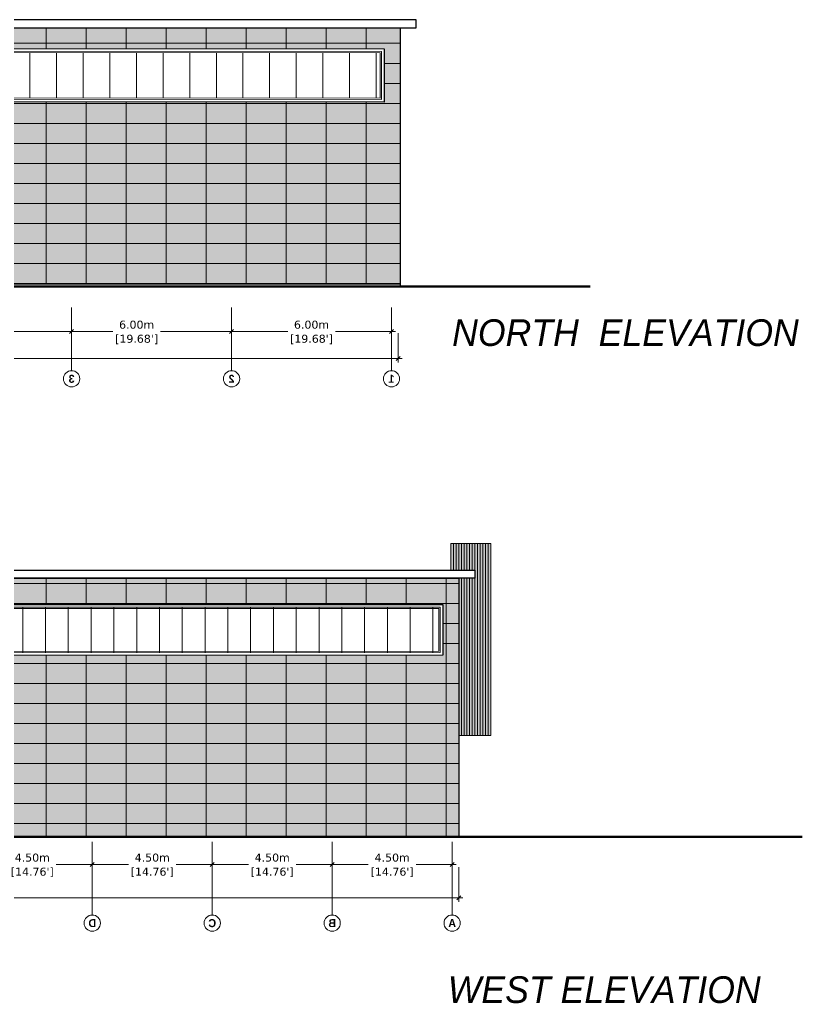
# Model space of a CAD drawing. Header units: metres. Extents: x 587 to 1372, y 780 to 1385.
# Drawn here: x 1172.01 to 1201.37, y 810.76 to 847.64 of the extents above; entities that cross this region are included whole.
import ezdxf
from ezdxf.enums import TextEntityAlignment as Align

# ---------------------------------------------------------------- set-up
doc = ezdxf.new("R2010")
doc.units = ezdxf.units.M
doc.layers.get('DEFPOINTS').update_dxf_attribs({"lineweight": 5})
for name, color, linetype, lineweight in [('E-0 ELEVATION_SECTION', 2, 'Continuous', 50), ('E-1 ELEVATION', 162, 'Continuous', 25), ('E-2 ELEVATION', 140, 'Continuous', 15), ('E-4 ELEVATION', 8, 'Continuous', 5), ('ST-GRID DIMS', 7, 'Continuous', 5), ('ST-GRID SYMBOLS', 202, 'Continuous', 5)]:
    doc.layers.add(name, color=color, linetype=linetype, lineweight=lineweight)
doc.layers.add('SP_BUILDINGS_NEW_HATCH', color=9, linetype='Continuous', lineweight=13, true_color=0x808080, transparency=0.5)
doc.styles.add('.LEVEL TEXT', font='GOTHICI.TTF', dxfattribs={"height": 0.3})
doc.styles.add('mg-arial-anno in S dims', font='verdana.ttf', dxfattribs={"height": 0.3})
doc.styles.add('STRUCTURE TEXT', font='GOTHICB.TTF', dxfattribs={"height": 0.125})
doc.dimstyles.new('MGC Dims SMALL', dxfattribs={"dimtxt": 0.3, "dimasz": 0.15, "dimexe": 0.15, "dimexo": 0.15, "dimgap": 0, "dimtad": 0, "dimzin": 0, "dimdsep": 46, "dimtxsty": 'mg-arial-anno in S dims', "dimblk": 'OBLIQUE', "dimcen": 0.15, "dimdle": 0.15, "dimclrd": 256, "dimclre": 256, "dimclrt": 256, "dimadec": 0, "dimazin": 0, "dimtfac": 1, "dimtofl": 0, "dimtmove": 2, "dimatfit": 2, "dimldrblk": 'OPEN90', "dimfxl": 1, "dimtolj": 1, "dimtzin": 0, "dimlwd": -1, "dimlwe": -1, "dimarcsym": 0})
pattern_1 = [(90, (0, 0), (-1.5, 9e-17), [])]
pattern_2 = [(0, (0, 0), (0, 0.75), [])]

# ---------------------------------------------------------------- blocks, each defined once
blk = doc.blocks.new('*U104')
at = {"ltscale": 0.05}
blk.add_line((0, 12), (0, 99.6), dxfattribs=at)
blk.add_circle((0, 0), 12, dxfattribs=at)
at = {"ltscale": 0.05, "style": 'STRUCTURE TEXT'}
blk.add_attdef('GRID_NO', text='', height=15, dxfattribs=at).set_placement((0, 0), align=Align.MIDDLE)
blk = doc.blocks.new('_Oblique')
at = {"color": 0, "linetype": 'ByBlock', "lineweight": -2}
blk.add_line((-0.5, -0.5), (0.5, 0.5), dxfattribs=at)
blk = doc.blocks.new('*D196')
at = {"layer": 'DEFPOINTS', "color": 0, "transparency": 16777216}
for p in [(1179.229, 816.966), (1183.729, 816.966), (1179.229, 815.966)]:
    blk.add_point(p, dxfattribs=at)
at = {"layer": 'ST-GRID DIMS', "transparency": 16777216}
for p, q in [((1179.229, 816.816), (1179.229, 815.816)), ((1183.729, 816.816), (1183.729, 815.816)), ((1179.079, 815.966), (1180.585, 815.966)), ((1183.879, 815.966), (1182.374, 815.966))]:
    blk.add_line(p, q, dxfattribs=at)
at = {"layer": 'ST-GRID DIMS', "transparency": 16777216, "xscale": 0.15, "yscale": 0.15, "zscale": 0.15, "rotation": 180}
blk.add_blockref('_Oblique', (1179.229, 815.966), dxfattribs=at)
at = {"layer": 'ST-GRID DIMS', "transparency": 16777216, "xscale": 0.15, "yscale": 0.15, "zscale": 0.15}
blk.add_blockref('_Oblique', (1183.729, 815.966), dxfattribs=at)
at = {"layer": 'ST-GRID DIMS', "transparency": 16777216, "char_height": 0.3, "attachment_point": 5, "style": 'mg-arial-anno in S dims'}
for s, insert in [('\\A1;4.50m', (1181.479, 816.222)), ("\\A1;[14.76']", (1181.479, 815.67))]:
    blk.add_mtext(s, dxfattribs=dict(at, insert=insert))
blk = doc.blocks.new('_Open90')
at = {"color": 0, "linetype": 'ByBlock', "lineweight": -2}
for p, q in [((0, 0), (-1, 0)), ((-0.5, 0.5), (0, 0)), ((0, 0), (-0.5, -0.5))]:
    blk.add_line(p, q, dxfattribs=at)
blk = doc.blocks.new('*D197')
at = {"layer": 'DEFPOINTS', "color": 0, "transparency": 16777216}
for p in [(1174.729, 816.966), (1179.229, 816.966), (1174.729, 815.966)]:
    blk.add_point(p, dxfattribs=at)
at = {"layer": 'ST-GRID DIMS', "transparency": 16777216}
for p, q in [((1174.729, 816.816), (1174.729, 815.816)), ((1179.229, 816.816), (1179.229, 815.816)), ((1174.579, 815.966), (1176.085, 815.966)), ((1179.379, 815.966), (1177.874, 815.966))]:
    blk.add_line(p, q, dxfattribs=at)
at = {"layer": 'ST-GRID DIMS', "transparency": 16777216, "xscale": 0.15, "yscale": 0.15, "zscale": 0.15, "rotation": 180}
blk.add_blockref('_Oblique', (1174.729, 815.966), dxfattribs=at)
at = {"layer": 'ST-GRID DIMS', "transparency": 16777216, "xscale": 0.15, "yscale": 0.15, "zscale": 0.15}
blk.add_blockref('_Oblique', (1179.229, 815.966), dxfattribs=at)
at = {"layer": 'ST-GRID DIMS', "transparency": 16777216, "char_height": 0.3, "attachment_point": 5, "style": 'mg-arial-anno in S dims'}
for s, insert in [('\\A1;4.50m', (1176.979, 816.222)), ("\\A1;[14.76']", (1176.979, 815.67))]:
    blk.add_mtext(s, dxfattribs=dict(at, insert=insert))
blk = doc.blocks.new('*D198')
at = {"layer": 'DEFPOINTS', "color": 0, "transparency": 16777216}
for p in [(1170.229, 816.966), (1174.729, 816.966), (1170.229, 815.966)]:
    blk.add_point(p, dxfattribs=at)
at = {"layer": 'ST-GRID DIMS', "transparency": 16777216}
for p, q in [((1170.229, 816.816), (1170.229, 815.816)), ((1174.729, 816.816), (1174.729, 815.816)), ((1170.079, 815.966), (1171.585, 815.966)), ((1174.879, 815.966), (1173.374, 815.966))]:
    blk.add_line(p, q, dxfattribs=at)
at = {"layer": 'ST-GRID DIMS', "transparency": 16777216, "xscale": 0.15, "yscale": 0.15, "zscale": 0.15, "rotation": 180}
blk.add_blockref('_Oblique', (1170.229, 815.966), dxfattribs=at)
at = {"layer": 'ST-GRID DIMS', "transparency": 16777216, "xscale": 0.15, "yscale": 0.15, "zscale": 0.15}
blk.add_blockref('_Oblique', (1174.729, 815.966), dxfattribs=at)
at = {"layer": 'ST-GRID DIMS', "transparency": 16777216, "char_height": 0.3, "attachment_point": 5, "style": 'mg-arial-anno in S dims'}
for s, insert in [('\\A1;4.50m', (1172.479, 816.222)), ("\\A1;[14.76']", (1172.479, 815.67))]:
    blk.add_mtext(s, dxfattribs=dict(at, insert=insert))
blk = doc.blocks.new('*D203')
at = {"layer": 'DEFPOINTS', "color": 0, "transparency": 16777216}
for p in [(1151.979, 816.017), (1188.479, 816.017), (1151.979, 814.719)]:
    blk.add_point(p, dxfattribs=at)
at = {"layer": 'ST-GRID DIMS', "transparency": 16777216}
for p, q in [((1151.979, 815.867), (1151.979, 814.569)), ((1188.479, 815.867), (1188.479, 814.569)), ((1151.829, 814.719), (1167.286, 814.719)), ((1188.629, 814.719), (1169.53, 814.719))]:
    blk.add_line(p, q, dxfattribs=at)
at = {"layer": 'ST-GRID DIMS', "transparency": 16777216, "xscale": 0.15, "yscale": 0.15, "zscale": 0.15, "rotation": 180}
blk.add_blockref('_Oblique', (1151.979, 814.719), dxfattribs=at)
at = {"layer": 'ST-GRID DIMS', "transparency": 16777216, "xscale": 0.15, "yscale": 0.15, "zscale": 0.15}
blk.add_blockref('_Oblique', (1188.479, 814.719), dxfattribs=at)
at = {"layer": 'ST-GRID DIMS', "transparency": 16777216, "insert": (1168.408, 814.719), "char_height": 0.3, "attachment_point": 5, "style": 'mg-arial-anno in S dims'}
blk.add_mtext("\\A1;36.50m\\P [119.72']", dxfattribs=at)
blk = doc.blocks.new('*D204')
at = {"layer": 'DEFPOINTS', "color": 0, "transparency": 16777216}
for p in [(1183.729, 816.966), (1188.229, 816.966), (1183.729, 815.966)]:
    blk.add_point(p, dxfattribs=at)
at = {"layer": 'ST-GRID DIMS', "transparency": 16777216}
for p, q in [((1183.729, 816.816), (1183.729, 815.816)), ((1188.229, 816.816), (1188.229, 815.816)), ((1183.579, 815.966), (1185.085, 815.966)), ((1188.379, 815.966), (1186.874, 815.966))]:
    blk.add_line(p, q, dxfattribs=at)
at = {"layer": 'ST-GRID DIMS', "transparency": 16777216, "xscale": 0.15, "yscale": 0.15, "zscale": 0.15, "rotation": 180}
blk.add_blockref('_Oblique', (1183.729, 815.966), dxfattribs=at)
at = {"layer": 'ST-GRID DIMS', "transparency": 16777216, "xscale": 0.15, "yscale": 0.15, "zscale": 0.15}
blk.add_blockref('_Oblique', (1188.229, 815.966), dxfattribs=at)
at = {"layer": 'ST-GRID DIMS', "transparency": 16777216, "char_height": 0.3, "attachment_point": 5, "style": 'mg-arial-anno in S dims'}
for s, insert in [('\\A1;4.50m', (1185.979, 816.222)), ("\\A1;[14.76']", (1185.979, 815.67))]:
    blk.add_mtext(s, dxfattribs=dict(at, insert=insert))
blk = doc.blocks.new('*U183')
at = {"ltscale": 0.05}
blk.add_line((0, 12), (0, 99.6), dxfattribs=at)
blk.add_circle((0, 0), 12, dxfattribs=at)
at = {"ltscale": 0.05, "style": 'STRUCTURE TEXT'}
blk.add_attdef('GRID_NO', text='', height=15, dxfattribs=at).set_placement((0, 0), align=Align.MIDDLE)
blk = doc.blocks.new('*D206')
at = {"layer": 'DEFPOINTS', "color": 0, "transparency": 16777216}
for p in [(1167.954, 836.997), (1173.954, 836.997), (1173.954, 835.945)]:
    blk.add_point(p, dxfattribs=at)
at = {"layer": 'ST-GRID DIMS', "transparency": 16777216}
for p, q in [((1167.954, 836.847), (1167.954, 835.795)), ((1173.954, 836.847), (1173.954, 835.795)), ((1167.804, 835.945), (1170.002, 835.945)), ((1174.104, 835.945), (1171.791, 835.945))]:
    blk.add_line(p, q, dxfattribs=at)
at = {"layer": 'ST-GRID DIMS', "transparency": 16777216, "xscale": 0.15, "yscale": 0.15, "zscale": 0.15, "rotation": 180}
blk.add_blockref('_Oblique', (1167.954, 835.945), dxfattribs=at)
at = {"layer": 'ST-GRID DIMS', "transparency": 16777216, "xscale": 0.15, "yscale": 0.15, "zscale": 0.15}
blk.add_blockref('_Oblique', (1173.954, 835.945), dxfattribs=at)
at = {"layer": 'ST-GRID DIMS', "transparency": 16777216, "char_height": 0.3, "attachment_point": 5, "style": 'mg-arial-anno in S dims'}
for s, insert in [('\\A1;6.00m', (1170.896, 836.201)), ("\\A1;[19.68']", (1170.896, 835.649))]:
    blk.add_mtext(s, dxfattribs=dict(at, insert=insert))
blk = doc.blocks.new('*D207')
at = {"layer": 'DEFPOINTS', "color": 0, "transparency": 16777216}
for p in [(1173.954, 836.997), (1179.954, 836.997), (1179.954, 835.945)]:
    blk.add_point(p, dxfattribs=at)
at = {"layer": 'ST-GRID DIMS', "transparency": 16777216}
for p, q in [((1173.954, 836.847), (1173.954, 835.795)), ((1179.954, 836.847), (1179.954, 835.795)), ((1173.804, 835.945), (1175.499, 835.945)), ((1180.104, 835.945), (1177.288, 835.945))]:
    blk.add_line(p, q, dxfattribs=at)
at = {"layer": 'ST-GRID DIMS', "transparency": 16777216, "xscale": 0.15, "yscale": 0.15, "zscale": 0.15, "rotation": 180}
blk.add_blockref('_Oblique', (1173.954, 835.945), dxfattribs=at)
at = {"layer": 'ST-GRID DIMS', "transparency": 16777216, "xscale": 0.15, "yscale": 0.15, "zscale": 0.15}
blk.add_blockref('_Oblique', (1179.954, 835.945), dxfattribs=at)
at = {"layer": 'ST-GRID DIMS', "transparency": 16777216, "char_height": 0.3, "attachment_point": 5, "style": 'mg-arial-anno in S dims'}
for s, insert in [('\\A1;6.00m', (1176.393, 836.201)), ("\\A1;[19.68']", (1176.393, 835.649))]:
    blk.add_mtext(s, dxfattribs=dict(at, insert=insert))
blk = doc.blocks.new('*D208')
at = {"layer": 'DEFPOINTS', "color": 0, "transparency": 16777216}
for p in [(1179.954, 836.997), (1185.954, 836.997), (1185.954, 835.945)]:
    blk.add_point(p, dxfattribs=at)
at = {"layer": 'ST-GRID DIMS', "transparency": 16777216}
for p, q in [((1179.954, 836.847), (1179.954, 835.795)), ((1185.954, 836.847), (1185.954, 835.795)), ((1179.804, 835.945), (1182.06, 835.945)), ((1186.104, 835.945), (1183.848, 835.945))]:
    blk.add_line(p, q, dxfattribs=at)
at = {"layer": 'ST-GRID DIMS', "transparency": 16777216, "xscale": 0.15, "yscale": 0.15, "zscale": 0.15, "rotation": 180}
blk.add_blockref('_Oblique', (1179.954, 835.945), dxfattribs=at)
at = {"layer": 'ST-GRID DIMS', "transparency": 16777216, "xscale": 0.15, "yscale": 0.15, "zscale": 0.15}
blk.add_blockref('_Oblique', (1185.954, 835.945), dxfattribs=at)
at = {"layer": 'ST-GRID DIMS', "transparency": 16777216, "char_height": 0.3, "attachment_point": 5, "style": 'mg-arial-anno in S dims'}
for s, insert in [('\\A1;6.00m', (1182.954, 836.201)), ("\\A1;[19.68']", (1182.954, 835.649))]:
    blk.add_mtext(s, dxfattribs=dict(at, insert=insert))
blk = doc.blocks.new('*D209')
at = {"layer": 'DEFPOINTS', "color": 0, "transparency": 16777216}
for p in [(1155.704, 836.038), (1186.204, 836.038), (1186.204, 834.933)]:
    blk.add_point(p, dxfattribs=at)
at = {"layer": 'ST-GRID DIMS', "transparency": 16777216}
for p, q in [((1155.704, 835.888), (1155.704, 834.783)), ((1186.204, 835.888), (1186.204, 834.783)), ((1155.554, 834.933), (1168.781, 834.933)), ((1186.354, 834.933), (1170.832, 834.933))]:
    blk.add_line(p, q, dxfattribs=at)
at = {"layer": 'ST-GRID DIMS', "transparency": 16777216, "xscale": 0.15, "yscale": 0.15, "zscale": 0.15, "rotation": 180}
blk.add_blockref('_Oblique', (1155.704, 834.933), dxfattribs=at)
at = {"layer": 'ST-GRID DIMS', "transparency": 16777216, "xscale": 0.15, "yscale": 0.15, "zscale": 0.15}
blk.add_blockref('_Oblique', (1186.204, 834.933), dxfattribs=at)
at = {"layer": 'ST-GRID DIMS', "transparency": 16777216, "char_height": 0.3, "attachment_point": 5, "style": 'mg-arial-anno in S dims'}
for s, insert in [('\\A1;30.50m', (1169.807, 835.189)), ("\\A1;[100.04']", (1169.807, 834.637))]:
    blk.add_mtext(s, dxfattribs=dict(at, insert=insert))

msp = doc.modelspace()

# ---------------------------------------------------------------- hatches: boundary and pattern name
at = {"layer": 'E-4 ELEVATION', "transparency": 33554687}
h = msp.add_hatch(dxfattribs=at)
h.set_pattern_fill('_USER', color=256, scale=0.855, angle=90, pattern_type=0)
h.set_pattern_definition([(90, (1166.1344, 823.9146), (-0.855, 5e-17), [])])
h.paths.add_polyline_path([(1152.729, 825.607), (1187.779, 825.615), (1187.779, 823.915), (1152.729, 823.907)])
at = {"layer": 'SP_BUILDINGS_NEW_HATCH', "transparency": 33554559}
h = msp.add_hatch(dxfattribs=at)
h.set_pattern_fill('_USER', color=256, scale=0.75, pattern_type=0)
h.set_pattern_definition(pattern_2)
h.paths.add_polyline_path([(1186.283, 847.337), (1168.233, 847.337), (1155.783, 847.337), (1155.783, 837.737), (1186.283, 837.737)])
h.paths.add_polyline_path([(1156.383, 844.572), (1156.383, 846.572), (1185.681, 846.547), (1185.681, 844.547)], flags=16)
h.paths.add_polyline_path([(1156.483, 844.672), (1156.483, 846.472), (1185.581, 846.447), (1185.581, 844.647)], flags=0)
h.paths.add_polyline_path([(1156.533, 844.722), (1156.533, 846.422), (1185.531, 846.397), (1185.531, 844.697)], flags=0)
h = msp.add_hatch(dxfattribs=at)
h.set_pattern_fill('_USER', color=256, scale=1.5, angle=90, pattern_type=0)
h.set_pattern_definition(pattern_1)
h.paths.add_polyline_path([(1186.283, 847.337), (1168.233, 847.337), (1155.783, 847.337), (1155.783, 837.737), (1186.283, 837.737)])
h.paths.add_polyline_path([(1156.383, 844.572), (1156.383, 846.572), (1185.681, 846.547), (1185.681, 844.547)], flags=16)
h.paths.add_polyline_path([(1156.483, 844.672), (1156.483, 846.472), (1185.581, 846.447), (1185.581, 844.647)], flags=0)
h.paths.add_polyline_path([(1156.533, 844.722), (1156.533, 846.422), (1185.531, 846.397), (1185.531, 844.697)], flags=0)
h = msp.add_hatch(color=256, dxfattribs=at)
h.dxf.hatch_style = 1
h.paths.add_polyline_path([(1186.283, 847.337), (1168.233, 847.337), (1155.783, 847.337), (1155.783, 837.737), (1186.283, 837.737)])
h.paths.add_polyline_path([(1156.383, 844.572), (1156.383, 846.572), (1185.681, 846.547), (1185.681, 844.547)], flags=16)
h.paths.add_polyline_path([(1156.483, 844.672), (1156.483, 846.472), (1185.581, 846.447), (1185.581, 844.647)], flags=0)
h.paths.add_polyline_path([(1156.533, 844.722), (1156.533, 846.422), (1185.531, 846.397), (1185.531, 844.697)], flags=0)
h = msp.add_hatch(dxfattribs=at)
h.set_pattern_fill('_USER', color=256, angle=90, pattern_type=0)
h.set_pattern_definition([(90, (1168.3826, 844.6971), (-1, 6e-17), [])])
h.paths.add_polyline_path([(1156.533, 846.422), (1185.531, 846.397), (1185.531, 844.697), (1156.533, 844.722)])
at = {"layer": 'SP_BUILDINGS_NEW_HATCH', "true_color": 0xf5260a, "transparency": 33554559}
h = msp.add_hatch(color=20, dxfattribs=at)
h.dxf.hatch_style = 1
h.paths.add_polyline_path([(1188.179, 828.005), (1189.679, 828.005), (1189.679, 827.015), (1188.179, 827.015)])
h.paths.add_polyline_path([(1188.479, 826.705), (1189.079, 826.705), (1189.079, 827.015), (1189.679, 827.015), (1189.679, 823.215), (1188.479, 823.215)])
h.paths.add_polyline_path([(1188.479, 823.215), (1189.679, 823.215), (1189.679, 820.805), (1188.479, 820.805)])
at = {"layer": 'SP_BUILDINGS_NEW_HATCH', "transparency": 33554559}
h = msp.add_hatch(dxfattribs=at)
h.set_pattern_fill('_USER', color=256, scale=0.1, angle=90, pattern_type=0)
h.set_pattern_definition([(90, (-67.02541, 0), (-0.1, 6e-18), [])])
h.paths.add_polyline_path([(1188.179, 828.005), (1189.679, 828.005), (1189.679, 827.015), (1188.179, 827.015)])
h.paths.add_polyline_path([(1188.479, 826.705), (1189.079, 826.705), (1189.079, 827.015), (1189.679, 827.015), (1189.679, 823.215), (1188.479, 823.215)])
h.paths.add_polyline_path([(1188.479, 823.215), (1189.679, 823.215), (1189.679, 820.805), (1188.479, 820.805)])
h = msp.add_hatch(color=256, dxfattribs=at)
h.dxf.hatch_style = 1
h.paths.add_polyline_path([(1188.479, 826.705), (1151.979, 826.705), (1151.979, 817.015), (1154.008, 817.015), (1154.008, 817.205), (1154.189, 817.205), (1154.189, 819.325), (1155.229, 819.325), (1155.229, 817.205), (1155.444, 817.205), (1155.444, 817.015), (1188.479, 817.015)])
h.paths.add_polyline_path([(1152.579, 823.807), (1152.579, 825.707), (1187.879, 825.715), (1187.879, 823.815)], flags=16)
h.paths.add_polyline_path([(1152.679, 823.907), (1152.679, 825.607), (1187.779, 825.615), (1187.779, 823.915)], flags=0)
h.paths.add_polyline_path([(1152.729, 823.957), (1152.729, 825.557), (1187.729, 825.565), (1187.729, 823.965)], flags=0)
h = msp.add_hatch(dxfattribs=at)
h.set_pattern_fill('_USER', color=256, scale=1.5, angle=90, pattern_type=0)
h.set_pattern_definition(pattern_1)
h.paths.add_polyline_path([(1188.479, 826.705), (1151.979, 826.705), (1151.979, 817.015), (1154.008, 817.015), (1154.008, 817.205), (1154.189, 817.205), (1154.189, 819.325), (1155.229, 819.325), (1155.229, 817.205), (1155.444, 817.205), (1155.444, 817.015), (1188.479, 817.015)])
h.paths.add_polyline_path([(1152.579, 823.807), (1152.579, 825.707), (1187.879, 825.715), (1187.879, 823.815)], flags=16)
h.paths.add_polyline_path([(1152.679, 823.907), (1152.679, 825.607), (1187.779, 825.615), (1187.779, 823.915)], flags=0)
h.paths.add_polyline_path([(1152.729, 823.957), (1152.729, 825.557), (1187.729, 825.565), (1187.729, 823.965)], flags=0)
h = msp.add_hatch(dxfattribs=at)
h.set_pattern_fill('_USER', color=256, scale=0.75, pattern_type=0)
h.set_pattern_definition(pattern_2)
h.paths.add_polyline_path([(1188.479, 826.705), (1151.979, 826.705), (1151.979, 817.015), (1154.008, 817.015), (1154.008, 817.205), (1154.189, 817.205), (1154.189, 819.325), (1155.229, 819.325), (1155.229, 817.205), (1155.444, 817.205), (1155.444, 817.015), (1188.479, 817.015)])
h.paths.add_polyline_path([(1152.579, 823.807), (1152.579, 825.707), (1187.879, 825.715), (1187.879, 823.815)], flags=16)
h.paths.add_polyline_path([(1152.679, 823.907), (1152.679, 825.607), (1187.779, 825.615), (1187.779, 823.915)], flags=0)
h.paths.add_polyline_path([(1152.729, 823.957), (1152.729, 825.557), (1187.729, 825.565), (1187.729, 823.965)], flags=0)

# ---------------------------------------------------------------- linework, layer by layer
at = {"layer": 'E-0 ELEVATION_SECTION'}
for p, q in [((1146.172, 837.637), (1193.408, 837.637)), ((1201.365, 817.005), (1145.104, 817.005))]:
    msp.add_line(p, q, dxfattribs=at)
at = {"layer": 'E-1 ELEVATION'}
for p, q in [((1186.283, 847.337), (1186.283, 837.637)), ((1188.479, 826.705), (1188.479, 817.005))]:
    msp.add_line(p, q, dxfattribs=at)
for points in [[(1168.233, 847.337), (1186.883, 847.337), (1186.883, 847.637), (1168.233, 847.637)], [(1155.783, 837.637), (1155.783, 837.737), (1186.283, 837.737)], [(1165.382, 827.005), (1189.079, 827.005), (1189.079, 826.705), (1165.382, 826.705)]]:
    msp.add_lwpolyline(points, dxfattribs=at)
for points in [[(1185.681, 844.547), (1156.383, 844.572), (1156.383, 846.572), (1185.681, 846.547)], [(1151.979, 826.705), (1188.479, 826.705), (1188.479, 817.015), (1151.979, 817.015)], [(1187.879, 823.815), (1152.579, 823.807), (1152.579, 825.707), (1187.879, 825.715)]]:
    msp.add_lwpolyline(points, close=True, dxfattribs=at)
at = {"layer": 'E-2 ELEVATION'}
for points in [[(1156.483, 844.672), (1185.581, 844.647), (1185.581, 846.447), (1156.483, 846.472)], [(1156.533, 844.722), (1185.531, 844.697), (1185.531, 846.397), (1156.533, 846.422)], [(1187.779, 823.915), (1152.679, 823.907), (1152.679, 825.607), (1187.779, 825.615)], [(1187.729, 823.965), (1152.729, 823.957), (1152.729, 825.557), (1187.729, 825.565)]]:
    msp.add_lwpolyline(points, close=True, dxfattribs=at)
at = {"layer": 'SP_BUILDINGS_NEW_HATCH'}
msp.add_line((1188.179, 827.005), (1188.179, 828.005), dxfattribs=at)
msp.add_lwpolyline([(1188.479, 820.805), (1189.679, 820.805), (1189.679, 828.005), (1188.179, 828.005)], dxfattribs=at)

# ---------------------------------------------------------------- block references
at = {"layer": 'ST-GRID SYMBOLS'}
ref = msp.add_blockref('*U183', (1173.954, 834.174), dxfattribs=dict(at, xscale=0.0254, yscale=0.0254, zscale=0.0254))
ref.add_attrib('GRID_NO', '3', dxfattribs={"layer": '0', "ltscale": 0.05, "height": 0.3, "style": 'STRUCTURE TEXT', "text_generation_flag": 2}).set_placement((1173.954, 834.174), align=Align.MIDDLE_CENTER)
ref = msp.add_blockref('*U183', (1179.954, 834.174), dxfattribs=dict(at, xscale=0.0254, yscale=0.0254, zscale=0.0254))
ref.add_attrib('GRID_NO', '2', dxfattribs={"layer": '0', "ltscale": 0.05, "height": 0.3, "style": 'STRUCTURE TEXT', "text_generation_flag": 2}).set_placement((1179.954, 834.174), align=Align.MIDDLE_CENTER)
ref = msp.add_blockref('*U183', (1185.954, 834.174), dxfattribs=dict(at, xscale=0.0254, yscale=0.0254, zscale=0.0254))
ref.add_attrib('GRID_NO', '1', dxfattribs={"layer": '0', "ltscale": 0.05, "height": 0.3, "style": 'STRUCTURE TEXT', "text_generation_flag": 2}).set_placement((1185.954, 834.174), align=Align.MIDDLE_CENTER)
ref = msp.add_blockref('*U104', (1174.729, 813.767), dxfattribs=dict(at, xscale=-0.0254, yscale=0.0254, zscale=0.0254))
ref.add_attrib('GRID_NO', 'D', dxfattribs={"layer": '0', "ltscale": 0.05, "height": 0.3, "style": 'STRUCTURE TEXT', "text_generation_flag": 2}).set_placement((1174.729, 813.767), align=Align.MIDDLE_CENTER)
ref = msp.add_blockref('*U104', (1179.229, 813.767), dxfattribs=dict(at, xscale=-0.0254, yscale=0.0254, zscale=0.0254))
ref.add_attrib('GRID_NO', 'C', dxfattribs={"layer": '0', "ltscale": 0.05, "height": 0.3, "style": 'STRUCTURE TEXT', "text_generation_flag": 2}).set_placement((1179.229, 813.767), align=Align.MIDDLE_CENTER)
ref = msp.add_blockref('*U104', (1183.729, 813.767), dxfattribs=dict(at, xscale=-0.0254, yscale=0.0254, zscale=0.0254))
ref.add_attrib('GRID_NO', 'B', dxfattribs={"layer": '0', "ltscale": 0.05, "height": 0.3, "style": 'STRUCTURE TEXT', "text_generation_flag": 2}).set_placement((1183.729, 813.767), align=Align.MIDDLE_CENTER)
ref = msp.add_blockref('*U104', (1188.229, 813.767), dxfattribs=dict(at, xscale=-0.0254, yscale=0.0254, zscale=0.0254))
ref.add_attrib('GRID_NO', 'A', dxfattribs={"layer": '0', "ltscale": 0.05, "height": 0.3, "style": 'STRUCTURE TEXT', "text_generation_flag": 2}).set_placement((1188.229, 813.767), align=Align.MIDDLE_CENTER)

# ---------------------------------------------------------------- texts
at = {"layer": 'E-1 ELEVATION', "style": '.LEVEL TEXT'}
for s, p in [('NORTH  ELEVATION', (1188.228, 835.405)), ('WEST ELEVATION', (1188.063, 810.775))]:
    msp.add_text(s, height=1, dxfattribs=at).set_placement(p)

# ---------------------------------------------------------------- dimensions: what is measured, and where the dimension line sits
at = {"layer": 'ST-GRID DIMS'}
for base, p1, p2, angle, picture, middle, dimtype in [((1173.954, 835.945), (1167.954, 836.997), (1173.954, 836.997), 0, '*D206', (1170.896, 835.945), 160), ((1179.954, 835.945), (1173.954, 836.997), (1179.954, 836.997), 0, '*D207', (1176.393, 835.945), 160), ((1186.204, 834.933), (1155.704, 836.038), (1186.204, 836.038), 0, '*D209', (1169.807, 834.933), 161), ((1151.979, 814.719), (1188.479, 816.017), (1151.979, 816.017), 180, '*D203', (1168.408, 814.719), 161)]:
    dim = msp.add_linear_dim(base=base, p1=p1, p2=p2, angle=angle, dimstyle='MGC Dims SMALL', override={"dimgap": 0.1, "dimpost": 'm\\X'}, dxfattribs=at)
    dim.commit()
    dim.dimension.update_dxf_attribs({"geometry": picture, "text_midpoint": middle, "dimtype": dimtype})
for base, p1, p2, picture, middle in [((1185.954, 835.945), (1179.954, 836.997), (1185.954, 836.997), '*D208', (1182.954, 835.945)), ((1170.229, 815.966), (1174.729, 816.966), (1170.229, 816.966), '*D198', (1172.479, 815.966)), ((1174.729, 815.966), (1179.229, 816.966), (1174.729, 816.966), '*D197', (1176.979, 815.966)), ((1179.229, 815.966), (1183.729, 816.966), (1179.229, 816.966), '*D196', (1181.479, 815.966)), ((1183.729, 815.966), (1188.229, 816.966), (1183.729, 816.966), '*D204', (1185.979, 815.966))]:
    dim = msp.add_linear_dim(base=base, p1=p1, p2=p2, angle=0, dimstyle='MGC Dims SMALL', override={"dimgap": 0.1, "dimpost": 'm\\X'}, dxfattribs=at)
    dim.commit()
    dim.dimension.update_dxf_attribs({"geometry": picture, "text_midpoint": middle})

doc.saveas('drawing.dxf')
